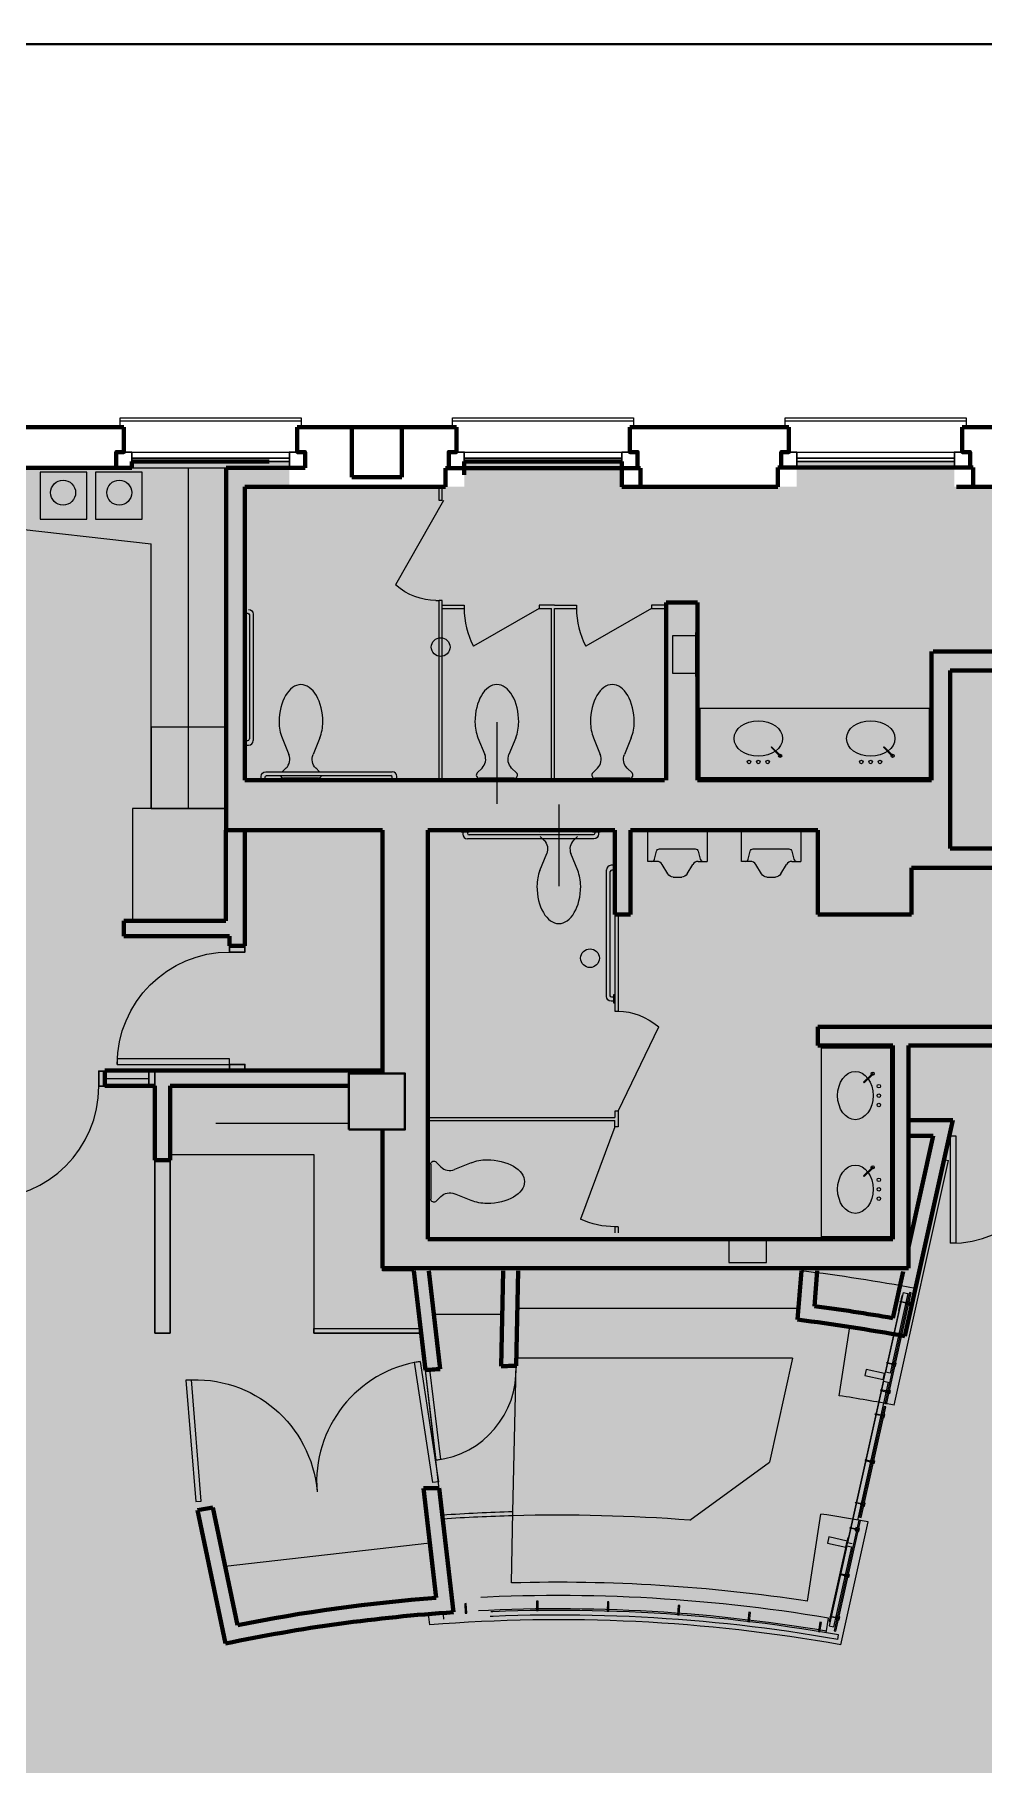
# Model space of a CAD drawing. Header units: inches. Extents: x -2124 to 6036, y -4479 to 801.
# Drawn here: x 1108 to 1412, y -2938 to -2384 of the extents above; entities that cross this region are included whole.
import ezdxf

# ---------------------------------------------------------------- set-up
doc = ezdxf.new("R2010")
doc.units = ezdxf.units.IN
doc.header["$MEASUREMENT"] = 0
doc.linetypes.add('DGN Style 2', pattern=[186.341636, 111.804981, -74.536654])
doc.linetypes.add('DGN Style 3', pattern=[260.87829, 186.341636, -74.536654])
for name, color, linetype, lineweight in [('A-AREA-Floor Common', 250, 'DGN Style 2', 80), ('a-bp-02N-_-03S - A-COLS', 2, 'Continuous', 70), ('a-bp-02N-_-03S - A-FLOR-LEVL', 30, 'Continuous', 13), ('a-bp-02N-_-03S - A-FLOR-PFIX', 3, 'Continuous', 13), ('a-bp-02N-_-03S - A-GLAZ', 2, 'Continuous', 0), ('a-bp-02N-_-03S - A-WALL-FULL', 6, 'Continuous', 70), ('a-fp-02N-_-03S - A-DOOR', 1, 'Continuous', 13), ('a-fp-02N-_-03S - A-FLOR-WDWK', 7, 'Continuous', 13), ('a-fp-02N-_-03S - A-GLAZ', 2, 'Continuous', 13), ('a-fp-02N-_-03S - A-WALL-FULL', 6, 'Continuous', 70), ('a-fp-02N-_-03S - A-WALL-PRHT', 3, 'Continuous', 30)]:
    doc.layers.add(name, color=color, linetype=linetype, lineweight=lineweight)
doc.layers.add('A-AREA-TENANT 5', color=7, linetype='DGN Style 2', lineweight=80, true_color=0xac69ff)
doc.layers.add('A-AREA-UNKNOWN', color=7, linetype='DGN Style 2', lineweight=80, true_color=0xff6b6e)

# ---------------------------------------------------------------- blocks, each defined once
blk = doc.blocks.new('*U161')
at = {"layer": 'a-bp-02N-_-03S - A-FLOR-PFIX', "linetype": 'Continuous', "lineweight": 13, "flags": 128}
for points in [[(3.625, 6), (-3.875, 6), (-3.875, -6), (3.625, -6), (3.625, 6)], [(3.625, 7), (3.875, 7), (3.875, -7), (3.625, -7), (3.625, 7)]]:
    blk.add_lwpolyline(points, close=True, dxfattribs=at)
blk = doc.blocks.new('*U162')
at = {"layer": 'a-bp-02N-_-03S - A-FLOR-PFIX', "linetype": 'Continuous', "lineweight": 13}
for p, q in [((-5.98, 12.94), (-4.74, 11.7)), ((-5.59, 14.96), (5.59, 14.96)), ((5.98, 12.94), (4.74, 11.7)), ((-6.05, 2.06), (-3.86, 7.45)), ((6.05, 2.06), (3.86, 7.45))]:
    blk.add_line(p, q, dxfattribs=at)
for centre, radius, start, end in [((-5.59, 13.96), 1, 90, 166.6956), ((7.57, 8.95), 4, 135, 202.1214), ((5.59, 13.96), 1, 13.3044, 90)]:
    blk.add_arc(centre, radius, start, end, dxfattribs=at)
at = {"layer": 'a-bp-02N-_-03S - A-FLOR-PFIX', "linetype": 'Continuous', "lineweight": 13, "extrusion": (0, 0, -1)}
blk.add_arc((7.57, 8.95), 4, 135, 202.1118, dxfattribs=at)
at = {"layer": 'a-bp-02N-_-03S - A-FLOR-PFIX', "linetype": 'Continuous', "lineweight": 13}
for major_axis, ratio, start_param, end_param in [((0, 10), 0.7, 1.042722, 1.570871), ((0, -10), 0.7, 1.57094, 2.098877), ((0, 12), 0.583333, 1.570655, 3.141586), ((0, -12), 0.583333, 6.283114, 7.853837)]:
    blk.add_ellipse((0, -2.96), major_axis=major_axis, ratio=ratio, start_param=start_param, end_param=end_param, dxfattribs=at)
blk = doc.blocks.new('*U164')
at = {"layer": 'a-bp-02N-_-03S - A-FLOR-PFIX', "linetype": 'Continuous', "lineweight": 0}
for p, q in [((-1.3, -1.12), (1.53, 1.71)), ((-1.12, -1.3), (1.71, 1.53)), ((1.53, 1.71), (1.71, 1.53)), ((-1.3, -1.12), (-1.12, -1.3))]:
    blk.add_line(p, q, dxfattribs=at)
blk.add_circle((-1.21, -1.21), 0.5, dxfattribs=at)
blk = doc.blocks.new('*U165')
at = {"layer": 'a-bp-02N-_-03S - A-FLOR-PFIX', "linetype": 'Continuous', "lineweight": 0}
for centre in [(0, 3), (0, 0), (0, -3)]:
    blk.add_circle(centre, 0.563, dxfattribs=at)
blk = doc.blocks.new('*U163')
at = {"layer": 'a-bp-02N-_-03S - A-FLOR-PFIX', "linetype": 'Continuous', "lineweight": 13}
blk.add_ellipse((0.000125, 1.192), major_axis=(-7.75, 0), ratio=0.7338709677, dxfattribs=at)
at = {"layer": 'a-bp-02N-_-03S - A-FLOR-PFIX', "linetype": 'Continuous', "lineweight": 0, "rotation": 90}
for name, p in [('*U164', (5.787625, -3.154625)), ('*U165', (0, -6.317125))]:
    blk.add_blockref(name, p, dxfattribs=at)
blk = doc.blocks.new('URINAL_1')
at = {"layer": 'a-bp-02N-_-03S - A-FLOR-PFIX', "linetype": 'Continuous', "lineweight": 13}
for p, q in [((10, 9.5), (0, 9.5)), ((0, 9.5), (0, -9.5)), ((6, 5.72), (6, -5.72)), ((9.24, 7.31), (6.76, 6.69)), ((10, 6.63), (10, 9.5)), ((14.03, 3.08), (10.97, 4.92)), ((15, 1.37), (15, -1.37)), ((14.03, -3.08), (10.97, -4.92)), ((0, -9.5), (10, -9.5)), ((6.76, -6.69), (9.24, -7.31)), ((10, -6.63), (10, -9.5))]:
    blk.add_line(p, q, dxfattribs=at)
for centre, radius, start, end in [((7, 5.72), 1, 104.0322, 179.9959), ((13, 1.37), 2, 0, 59.0363), ((13, -1.37), 2, 300.9676, 0.0041), ((7, -5.72), 1, 180, 255.9637)]:
    blk.add_arc(centre, radius, start, end, dxfattribs=at)
at = {"layer": 'a-bp-02N-_-03S - A-FLOR-PFIX', "linetype": 'Continuous', "lineweight": 13, "extrusion": (0, 0, -1)}
for centre, radius, start, end in [((-9, 8.28), 1, 180, 255.9644), ((-12, 6.63), 2, 300.9676, 0.0041), ((-12, -6.63), 2, 0, 59.0363), ((-9, -8.28), 1, 104.0322, 179.9959)]:
    blk.add_arc(centre, radius, start, end, dxfattribs=at)
blk = doc.blocks.new('*U197')
at = {"layer": 'a-bp-02N-_-03S - A-GLAZ'}
for p, q in [((-25.25, -2.5), (25.25, -2.5)), ((-25.25, -7.5), (25.25, -7.5))]:
    blk.add_line(p, q, dxfattribs=at)
at = {"layer": 'a-bp-02N-_-03S - A-GLAZ', "lineweight": 30}
for p, q in [((-25.25, -4.5), (25.25, -4.5)), ((-25.25, -5.5), (25.25, -5.5))]:
    blk.add_line(p, q, dxfattribs=at)
at = {"layer": 'a-bp-02N-_-03S - A-GLAZ', "flags": 128}
blk.add_lwpolyline([(-29, 5.5), (-29, 7.5), (29, 7.5), (29, 5.5)], dxfattribs=at)
at = {"layer": 'a-bp-02N-_-03S - A-GLAZ', "lineweight": 30, "flags": 128}
for points in [[(-27.75, 5.5), (-27.75, -2.5), (-30.25, -2.5), (-30.25, -7.5)], [(27.75, 5.5), (27.75, -2.5), (30.25, -2.5), (30.25, -7.5)], [(-30.25, -7.5), (-25.25, -7.5), (-25.25, -2.5), (-27.75, -2.5)], [(30.25, -7.5), (25.25, -7.5), (25.25, -2.5), (27.75, -2.5)]]:
    blk.add_lwpolyline(points, dxfattribs=at)
blk = doc.blocks.new('*U215')
at = {"layer": 'a-fp-02N-_-03S - A-DOOR', "color": 1, "linetype": 'Continuous', "lineweight": 13, "extrusion": (0, 0, -1), "flags": 128}
blk.add_lwpolyline([(18, 18), (16.25, 18), (16.25, -18), (18, -18), (18, 18)], close=True, dxfattribs=at)
at = {"layer": 'a-fp-02N-_-03S - A-DOOR', "color": 1, "linetype": 'Continuous', "lineweight": 0}
blk.add_arc((-18, 18), 36, 269.99995, 359.99995, dxfattribs=at)
blk = doc.blocks.new('*U214')
at = {"layer": 'a-fp-02N-_-03S - A-DOOR', "flags": 128}
blk.add_lwpolyline([(-18, 18), (-16.25, 18), (-16.25, -18), (-18, -18), (-18, 18)], close=True, dxfattribs=at)
at = {"layer": 'a-fp-02N-_-03S - A-DOOR'}
blk.add_arc((-18, 18), 36, 269.9999, 359.9999, dxfattribs=at)
blk = doc.blocks.new('*U255')
at = {"layer": 'a-fp-02N-_-03S - A-DOOR', "extrusion": (0, 0, -1), "flags": 128}
blk.add_lwpolyline([(18, 18), (16.25, 18), (16.25, -18), (18, -18), (18, 18)], close=True, dxfattribs=at)
at = {"layer": 'a-fp-02N-_-03S - A-DOOR'}
blk.add_arc((-18, 18), 36, 269.9999, 359.9999, dxfattribs=at)
blk = doc.blocks.new('*U254')
at = {"layer": 'a-fp-02N-_-03S - A-DOOR', "lineweight": 30, "flags": 128}
for points in [[(15.56, 20), (15.56, 18), (20.44, 18), (20.44, 20), (15.56, 20)], [(15.56, -18), (15.56, -20), (20.44, -20), (20.44, -18), (15.56, -18)]]:
    blk.add_lwpolyline(points, close=True, dxfattribs=at)
at = {"layer": 'a-fp-02N-_-03S - A-DOOR', "extrusion": (0, 0, -1), "rotation": 89.99999999999991}
blk.add_blockref('*U255', (2.44, 0), dxfattribs=at)

msp = doc.modelspace()

# ---------------------------------------------------------------- hatches: boundary and pattern name
at = {"layer": 'A-AREA-Floor Common'}
msp.add_hatch(color=256, dxfattribs=at).paths.add_polyline_path([(1880.85, -2831.6), (1880.85, -2827.47), (1648.85, -2827.47), (1648.85, -2798.35), (1636.85, -2798.35), (1636.85, -2801.35), (1543.71, -2802.35), (1479.62, -2802.35), (1465.02, -2736.74), (1465, -2736.66), (1465, -2736.64), (1465, -2707.6), (1388.29, -2707.6), (1388.29, -2778.85), (1219.79, -2778.85), (1219.79, -2638.6), (1169.7, -2638.6), (1169.7, -2520.49), (1190.02, -2520.49), (1190.02, -2528.62), (1246.02, -2528.62), (1246.02, -2520.49), (1296.52, -2520.49), (1296.52, -2528.62), (1352.52, -2528.62), (1352.52, -2520.49), (1403.02, -2520.49), (1403.02, -2528.62), (1430.26, -2528.62), (1430.26, -2519.07), (1468, -2519.07), (1468, -2587.5), (1534, -2587.5), (1534, -2734.59), (1636.85, -2734.59), (1636.85, -2732.59), (1648.85, -2732.59), (1648.85, -2703.47), (1880.85, -2703.47), (1880.85, -2573.47), (1799.21, -2573.47), (1799.21, -2306.46), (1899.38, -2306.4), (1899.38, -2493.32), (1957.78, -2493.32), (1957.78, -2831.6)])
at = {"layer": 'A-AREA-TENANT 5'}
msp.add_hatch(color=256, dxfattribs=at).paths.add_polyline_path([(65.52, -3167.49), (116.02, -3167.49), (116.02, -3163.49), (181.02, -3163.49), (181.02, -3167.49), (231.52, -3167.49), (231.52, -3163.49), (287.52, -3163.49), (287.52, -3167.49), (338.02, -3167.49), (338.02, -3163.49), (394.02, -3163.49), (394.02, -3167.49), (444.52, -3167.49), (444.52, -3163.49), (472.52, -3163.49), (528.02, -2738.99), (432.02, -2738.99), (432.02, -2558.99), (528.02, -2558.99), (528.02, -2738.99), (472.52, -3163.49), (500.52, -3163.49), (500.52, -3167.49), (551.02, -3167.49), (551.02, -3163.49), (607.02, -3163.49), (607.02, -3167.49), (657.52, -3167.49), (657.52, -3163.49), (713.52, -3163.49), (713.52, -3167.49), (764.02, -3167.49), (764.02, -3163.49), (820.02, -3163.49), (820.02, -3167.49), (870.52, -3167.49), (870.52, -3163.49), (926.52, -3163.49), (926.52, -3167.49), (977.02, -3167.49), (977.02, -3163.49), (1033.02, -3163.49), (1033.02, -3167.49), (1083.52, -3167.49), (1083.52, -3163.49), (1139.52, -3163.49), (1139.52, -3167.49), (1190.02, -3167.49), (1190.02, -3163.49), (1246.02, -3163.49), (1246.02, -3167.49), (1296.52, -3167.49), (1296.52, -3163.49), (1352.52, -3163.49), (1352.52, -3167.49), (1403.02, -3167.49), (1403.02, -3163.49), (1477.52, -3163.49), (1477.52, -3167.49), (1502.77, -3167.49), (1528.02, -3167.49), (1528.02, -3163.49), (1585.02, -3163.49), (1585.38, -3163.49), (1585.38, -2932.97), (1636.85, -2932.97), (1636.85, -2801.35), (1543.71, -2802.35), (1479.62, -2802.35), (1465, -2736.64), (1465, -2707.6), (1388.29, -2707.6), (1388.29, -2778.85), (1219.79, -2778.85), (1219.79, -2638.6), (1169.7, -2638.6), (1169.7, -2520.49), (1139.52, -2520.49), (1139.52, -2522.49), (1083.52, -2522.49), (1083.52, -2520.49), (1033.02, -2520.49), (1033.02, -2522.49), (977.02, -2522.49), (977.02, -2520.49), (926.52, -2520.49), (926.52, -2522.49), (870.52, -2522.49), (870.52, -2520.49), (820.02, -2520.49), (820.02, -2522.49), (764.02, -2522.49), (764.02, -2520.49), (713.52, -2520.49), (713.52, -2522.49), (575.02, -2522.49), (575.02, -2386.93), (556.02, -2386.89), (556.02, -2468.49), (353.02, -2468.49), (353.02, -2386.89), (18.02, -2386.89), (18.02, -2406.99), (18.02, -2445.24), (14.02, -2445.24), (14.02, -2491.74), (18.02, -2491.74), (18.02, -2548.99), (14.02, -2548.99), (14.02, -2595.49), (18.02, -2595.49), (18.02, -2634.49), (14.02, -2634.49), (14.02, -2680.99), (18.02, -2680.99), (18.02, -2719.99), (14.02, -2719.99), (14.02, -2766.49), (18.02, -2766.49), (18.02, -2805.49), (14.02, -2805.49), (14.02, -2851.99), (18.02, -2851.99), (18.02, -2890.99), (14.02, -2890.99), (14.02, -2937.49), (18.02, -2937.49), (18.02, -2976.49), (14.02, -2976.49), (14.02, -3022.99), (18.02, -3022.99), (18.02, -3078.74), (14.02, -3078.74), (14.02, -3125.24), (18.02, -3125.24), (18.02, -3163.5), (65.52, -3163.49)])

# ---------------------------------------------------------------- linework, layer by layer
at = {"layer": 'A-AREA-UNKNOWN', "color": 1, "true_color": 0xff1216, "flags": 128}
msp.add_lwpolyline([(18.02, -3163.5), (65.52, -3163.49), (65.52, -3167.49), (116.02, -3167.49), (116.02, -3163.49), (181.02, -3163.49), (181.02, -3167.49), (231.52, -3167.49), (231.52, -3163.49), (287.52, -3163.49), (287.52, -3167.49), (338.02, -3167.49), (338.02, -3163.49), (394.02, -3163.49), (394.02, -3167.49), (444.52, -3167.49), (444.52, -3163.49), (500.52, -3163.49), (500.52, -3167.49), (551.02, -3167.49), (551.02, -3163.49), (607.02, -3163.49), (607.02, -3167.49), (657.52, -3167.49), (657.52, -3163.49), (713.52, -3163.49), (713.52, -3167.49), (764.02, -3167.49), (764.02, -3163.49), (820.02, -3163.49), (820.02, -3167.49), (870.52, -3167.49), (870.52, -3163.49), (926.52, -3163.49), (926.52, -3167.49), (977.02, -3167.49), (977.02, -3163.49), (1033.02, -3163.49), (1033.02, -3167.49), (1083.52, -3167.49), (1083.52, -3163.49), (1139.52, -3163.49), (1139.52, -3167.49), (1190.02, -3167.49), (1190.02, -3163.49), (1246.02, -3163.49), (1246.02, -3167.49), (1296.52, -3167.49), (1296.52, -3163.49), (1352.52, -3163.49), (1352.52, -3167.49), (1403.02, -3167.49), (1403.02, -3163.49), (1477.52, -3163.49), (1477.52, -3167.49), (1528.02, -3167.49), (1528.02, -3163.49), (1585.38, -3163.49), (1585.38, -3165.01), (1671.26, -3165.01), (1671.26, -3173.76), (1931.28, -3173.76), (1931.28, -3213.56), (2131.26, -3213.5), (2131.28, -3173.76), (3090.76, -3173.8), (3131.76, -3173.8), (3172.48, -3174.71), (3215.2, -3177.41), (3256.44, -3181.81), (3299.24, -3188.04), (3339.31, -3195.57), (3379.37, -3204.94), (3416.07, -3215.02), (3455.7, -3221.44), (3495.62, -3220.56), (3534.64, -3212.64), (3569.08, -3198.99), (3602.18, -3178.43), (3608.54, -3173.83), (3978.03, -3173.83), (3975.2, -1905.04), (3660.25, -1905.04), (3660.25, -1910.28), (3351.25, -1910.24), (3351.25, -1905.04), (2739.22, -1905.04), (2739.22, -2208), (2770.4, -2208), (2770.4, -2307.22), (2371, -2307.22), (2371, -2228.99), (2051.51, -2228.99), (2051.51, -2306.32), (1587.14, -2306.57), (1587.15, -2386.89), (1430.24, -2386.92), (1430.26, -2528.62), (1403.02, -2528.62), (1403.02, -2520.49), (1352.52, -2520.49), (1352.52, -2528.62), (1296.52, -2528.62), (1296.52, -2520.49), (1246.02, -2520.49), (1246.02, -2528.62), (1190.02, -2528.62), (1190.02, -2520.49), (1139.52, -2520.49), (1139.52, -2522.49), (1083.52, -2522.49), (1083.52, -2522.49), (1083.52, -2522.49), (1083.52, -2522.49), (1083.52, -2520.49), (1033.02, -2520.49), (1033.02, -2522.49), (977.02, -2522.49), (977.02, -2520.49), (926.52, -2520.49), (926.52, -2520.49), (926.52, -2520.49), (926.52, -2522.49), (870.52, -2522.49), (870.52, -2520.49), (820.02, -2520.49), (820.02, -2520.49), (820.02, -2522.49), (764.02, -2522.49), (764.02, -2520.49), (713.52, -2520.49), (713.52, -2522.49), (575.02, -2522.49), (575.02, -2386.89), (362.02, -2386.89), (362.02, -2386.89), (362.02, -2386.89), (362.02, -2386.89), (362.02, -2386.89), (18.02, -2386.89), (18.02, -2386.89), (18.02, -2386.89), (18.02, -2386.89), (18.02, -2386.89), (18.02, -2386.89), (18.02, -2386.89), (18.02, -2386.89), (18.02, -2386.89), (18.02, -2445.24), (14.02, -2445.24), (14.02, -2491.74), (18.02, -2491.74), (18.02, -2548.99), (14.02, -2548.99), (14.02, -2595.49), (18.02, -2595.49), (18.02, -2634.49), (14.02, -2634.49), (14.02, -2680.99), (18.02, -2680.99), (18.02, -2719.99), (14.02, -2719.99), (14.02, -2766.49), (18.02, -2766.49), (18.02, -2805.49), (14.02, -2805.49), (14.02, -2851.99), (18.02, -2851.99), (18.02, -2890.99), (14.02, -2890.99), (14.02, -2937.49), (18.02, -2937.49), (18.02, -2976.49), (14.02, -2976.49), (14.02, -3022.99), (18.02, -3022.99), (18.02, -3078.74), (14.02, -3078.74), (14.02, -3125.24), (18.02, -3125.24), (18.02, -3163.5)], close=True, dxfattribs=at)
at = {"layer": 'a-bp-02N-_-03S - A-COLS'}
for p, q in [((1226.02, -2509.52), (1210.02, -2509.52)), ((1210.02, -2509.52), (1210.02, -2525.52)), ((1226.02, -2525.52), (1226.02, -2509.52)), ((1210.02, -2525.52), (1226.02, -2525.52)), ((1226.02, -2522.6), (1226.13, -2522.49))]:
    msp.add_line(p, q, dxfattribs=at)
at = {"layer": 'a-bp-02N-_-03S - A-COLS', "linetype": 'Continuous', "lineweight": 40, "flags": 128}
msp.add_lwpolyline([(1209.02, -2734.5), (1227.02, -2734.5), (1227.02, -2716.5), (1209.02, -2716.5), (1209.02, -2734.5)], close=True, dxfattribs=at)
at = {"layer": 'a-bp-02N-_-03S - A-FLOR-LEVL', "flags": 128}
for points in [[(1135.77, -2509.49), (1135.77, -2506.49), (1193.77, -2506.49), (1193.77, -2509.49)], [(1242.27, -2509.49), (1242.27, -2506.49), (1300.27, -2506.49), (1300.27, -2509.49)], [(1348.77, -2509.49), (1348.77, -2506.49), (1406.77, -2506.49), (1406.77, -2509.49)]]:
    msp.add_lwpolyline(points, dxfattribs=at)
at = {"layer": 'a-bp-02N-_-03S - A-FLOR-PFIX', "linetype": 'Continuous', "lineweight": 0}
for p, q in [((1237.95, -2533.02), (1237.95, -2529.05)), ((1238.95, -2533.02), (1238.95, -2529.05)), ((1238.95, -2533.02), (1237.95, -2533.02)), ((1321.45, -2599.6), (1321.45, -2621.85)), ((1394.95, -2599.6), (1394.95, -2621.85)), ((1394.95, -2621.85), (1321.45, -2621.85)), ((1360.29, -2708.35), (1382.54, -2708.35)), ((1382.54, -2708.35), (1382.54, -2768.85)), ((1382.54, -2768.85), (1360.29, -2768.85))]:
    msp.add_line(p, q, dxfattribs=at)
at = {"layer": 'a-bp-02N-_-03S - A-FLOR-PFIX', "linetype": 'Continuous', "lineweight": 13}
for p, q in [((1239.4, -2533.02), (1223.95, -2560.04)), ((1236.95, -2565.04), (1237.95, -2565.04)), ((1237.95, -2623.06), (1237.95, -2565.04)), ((1238.95, -2565.06), (1237.95, -2565.04)), ((1238.95, -2623.06), (1238.95, -2565.06)), ((1175.7, -2569.88), (1176.2, -2569.88)), ((1176.2, -2569.88), (1176.2, -2567.38)), ((1176.2, -2569.13), (1176.7, -2569.13)), ((1177.2, -2569.63), (1177.2, -2609.38)), ((1178.45, -2569.38), (1178.45, -2609.88)), ((1238.95, -2566.56), (1245.95, -2566.56)), ((1238.95, -2623.06), (1238.95, -2567.56)), ((1238.95, -2567.56), (1245.95, -2567.56)), ((1245.95, -2566.56), (1245.95, -2567.56)), ((1269.95, -2567.56), (1248.95, -2579.69)), ((1269.95, -2566.56), (1269.95, -2567.56)), ((1274.95, -2566.56), (1269.95, -2566.56)), ((1269.95, -2567.56), (1273.95, -2567.56)), ((1273.95, -2623.06), (1273.95, -2567.56)), ((1274.95, -2566.56), (1281.95, -2566.56)), ((1274.95, -2623.06), (1274.95, -2567.56)), ((1274.95, -2567.56), (1281.95, -2567.56)), ((1281.95, -2566.56), (1281.95, -2567.56)), ((1305.95, -2567.56), (1284.95, -2579.69)), ((1305.95, -2566.56), (1305.95, -2567.56)), ((1310.7, -2566.56), (1305.95, -2566.56)), ((1305.95, -2567.56), (1310.95, -2567.56)), ((1395.7, -2599.6), (1320.7, -2599.6)), ((1176.2, -2609.38), (1175.7, -2609.38)), ((1176.2, -2611.88), (1176.2, -2609.38)), ((1187.65, -2609), (1189.84, -2614.39)), ((1199.76, -2609), (1197.57, -2614.39)), ((1250.4, -2608.97), (1252.59, -2614.35)), ((1262.51, -2608.97), (1260.32, -2614.35)), ((1287.4, -2608.97), (1289.59, -2614.35)), ((1299.51, -2608.97), (1297.32, -2614.35)), ((1175.7, -2611.88), (1176.2, -2611.88)), ((1176.2, -2609.88), (1176.7, -2609.88)), ((1176.2, -2611.38), (1176.95, -2611.38)), ((1182.45, -2619.88), (1222.95, -2619.88)), ((1187.72, -2619.88), (1188.96, -2618.64)), ((1199.68, -2619.88), (1198.44, -2618.64)), ((1250.16, -2620.24), (1251.71, -2618.69)), ((1262.74, -2620.24), (1261.19, -2618.69)), ((1287.16, -2620.24), (1288.71, -2618.69)), ((1299.74, -2620.24), (1298.19, -2618.69)), ((1182.95, -2622.13), (1180.45, -2622.13)), ((1180.45, -2622.13), (1180.45, -2622.63)), ((1180.95, -2622.13), (1180.95, -2621.38)), ((1182.2, -2622.13), (1182.2, -2621.63)), ((1182.7, -2621.13), (1222.45, -2621.13)), ((1182.95, -2622.63), (1182.95, -2622.13)), ((1199.29, -2621.9), (1188.12, -2621.9)), ((1224.95, -2622.13), (1222.45, -2622.13)), ((1222.45, -2622.13), (1222.45, -2622.63)), ((1222.95, -2622.13), (1222.95, -2621.63)), ((1224.45, -2622.13), (1224.45, -2621.38)), ((1224.95, -2622.63), (1224.95, -2622.13)), ((1262.04, -2621.95), (1250.87, -2621.95)), ((1299.04, -2621.95), (1287.87, -2621.95)), ((1245.04, -2638.6), (1245.04, -2639.1)), ((1245.04, -2639.1), (1247.54, -2639.1)), ((1245.54, -2639.1), (1245.54, -2639.85)), ((1247.04, -2639.1), (1247.04, -2639.6)), ((1287.54, -2641.35), (1247.04, -2641.35)), ((1247.54, -2639.1), (1247.54, -2638.6)), ((1287.29, -2640.1), (1247.54, -2640.1)), ((1287.04, -2638.6), (1287.04, -2639.1)), ((1287.04, -2639.1), (1289.54, -2639.1)), ((1287.79, -2639.1), (1287.79, -2639.6)), ((1289.04, -2639.1), (1289.04, -2639.85)), ((1289.54, -2639.1), (1289.54, -2638.6)), ((1291.54, -2691.85), (1291.54, -2651.34)), ((1292.79, -2691.6), (1292.79, -2651.84)), ((1293.79, -2649.85), (1293.04, -2649.85)), ((1293.79, -2651.35), (1293.29, -2651.35)), ((1294.29, -2649.35), (1293.79, -2649.35)), ((1293.79, -2649.35), (1293.79, -2651.85)), ((1293.79, -2651.85), (1294.29, -2651.85)), ((1294.29, -2665.6), (1294.29, -2696.6)), ((1295.28, -2665.6), (1295.28, -2696.6)), ((1293.79, -2692.1), (1293.29, -2692.1)), ((1294.29, -2691.35), (1293.79, -2691.35)), ((1293.79, -2691.35), (1293.79, -2693.85)), ((1293.79, -2693.35), (1293.04, -2693.35)), ((1293.79, -2693.85), (1294.29, -2693.85)), ((1294.29, -2696.6), (1295.28, -2696.6)), ((1295.28, -2728.62), (1308.29, -2701.6)), ((1360.29, -2707.6), (1360.29, -2769.6)), ((1234.29, -2730.62), (1294.29, -2730.62)), ((1294.29, -2728.62), (1294.29, -2730.62)), ((1295.28, -2728.62), (1294.29, -2728.62)), ((1295.28, -2728.62), (1295.28, -2730.62)), ((1295.28, -2730.62), (1295.28, -2733.62)), ((1234.29, -2731.62), (1294.29, -2731.62)), ((1294.29, -2733.62), (1283.26, -2763.17)), ((1294.29, -2733.62), (1294.29, -2731.62)), ((1295.28, -2733.62), (1294.29, -2733.62)), ((1235.29, -2745.58), (1235.29, -2756.75)), ((1236.99, -2744.88), (1238.54, -2746.43)), ((1248.27, -2745.11), (1242.88, -2747.3)), ((1236.99, -2757.46), (1238.54, -2755.91)), ((1248.26, -2757.22), (1242.88, -2755.03)), ((1295.28, -2765.62), (1294.29, -2765.62)), ((1294.29, -2765.62), (1294.29, -2767.6)), ((1295.28, -2765.62), (1295.28, -2767.6))]:
    msp.add_line(p, q, dxfattribs=at)
at = {"layer": 'a-bp-02N-_-03S - A-FLOR-PFIX', "linetype": 'DGN Style 3', "lineweight": 0}
for p, q in [((1256.45, -2603.95), (1256.45, -2630.11)), ((1276.3, -2630.35), (1276.3, -2656.52))]:
    msp.add_line(p, q, dxfattribs=at)
at = {"layer": 'a-bp-02N-_-03S - A-FLOR-PFIX', "linetype": 'Continuous', "lineweight": 0}
for centre in [(1238.45, -2579.95), (1286.29, -2679.6)]:
    msp.add_circle(centre, 3, dxfattribs=at)
at = {"layer": 'a-bp-02N-_-03S - A-FLOR-PFIX', "linetype": 'Continuous', "lineweight": 13, "extrusion": (0, 0, -1)}
for centre, radius, start, end in [((-1176.7, -2569.63), 0.5, 90, 180), ((-1176.95, -2569.38), 1.5, 90, 180), ((-1201.27, -2615.89), 4, 315, 22.1118), ((-1264.02, -2615.86), 4, 315, 22.1118), ((-1301.02, -2615.86), 4, 315, 22.1118), ((-1182.45, -2621.38), 1.5, 0, 90), ((-1182.7, -2621.63), 0.5, 0, 90), ((-1287.29, -2639.6), 0.5, 180, 270), ((-1287.54, -2639.85), 1.5, 180, 270), ((-1293.04, -2691.85), 1.5, 270, 0), ((-1293.29, -2691.6), 0.5, 270, 0), ((-1236.29, -2745.58), 1, 360, 135), ((-1236.29, -2756.75), 1, 225, 360), ((-1241.37, -2758.74), 4, 45, 112.1214), ((-1294.29, -2739.62), 26, 270, 295.0849)]:
    msp.add_arc(centre, radius, start, end, dxfattribs=at)
at = {"layer": 'a-bp-02N-_-03S - A-FLOR-PFIX', "linetype": 'Continuous', "lineweight": 13}
for centre, radius, start, end in [((1271.95, -2567.56), 26, 180, 207.7958), ((1307.95, -2567.56), 26, 180, 207.7958), ((1176.7, -2609.38), 0.5, 270, 0), ((1176.95, -2609.88), 1.5, 270, 0), ((1186.13, -2615.89), 4, 315, 22.1214), ((1248.88, -2615.86), 4, 315, 22.1214), ((1285.88, -2615.86), 4, 315, 22.1214), ((1222.95, -2621.38), 1.5, 0, 90), ((1250.87, -2620.95), 1, 135, 270), ((1262.04, -2620.95), 1, 270, 45), ((1287.87, -2620.95), 1, 135, 270), ((1299.04, -2620.95), 1, 270, 45), ((1188.12, -2620.9), 1, 193.3044, 270), ((1199.29, -2620.9), 1, 270, 346.6956), ((1222.45, -2621.63), 0.5, 0, 90), ((1247.04, -2639.85), 1.5, 180, 270), ((1247.54, -2639.6), 0.5, 180, 270), ((1293.04, -2651.35), 1.5, 90, 180), ((1293.29, -2651.85), 0.5, 90, 180), ((1241.37, -2743.6), 4, 225, 292.1118)]:
    msp.add_arc(centre, radius, start, end, dxfattribs=at)
at = {"layer": 'a-bp-02N-_-03S - A-FLOR-PFIX', "linetype": 'Continuous', "lineweight": 13, "extrusion": (0, 0, -1)}
for centre, major_axis, ratio, start_param, end_param in [((1236.95, -2527.83), (0, -37.2), 0.698998, 0, 0.523599), ((1295.28, -2733.81), (0, 37.2), 0.698998, 0, 0.523599), ((1253.29, -2751.17), (-10, 0), 0.7, 1.042722, 1.570871), ((1253.29, -2751.17), (-12, 0), 0.583333, 1.570655, 3.141586), ((1253.29, -2751.17), (12, 0), 0.583333, 6.283114, 7.853837), ((1253.29, -2751.17), (10, 0), 0.7, 1.57094, 2.098877)]:
    msp.add_ellipse(centre, major_axis=major_axis, ratio=ratio, start_param=start_param, end_param=end_param, dxfattribs=at)
at = {"layer": 'a-bp-02N-_-03S - A-FLOR-PFIX', "linetype": 'Continuous', "lineweight": 13}
for centre, major_axis, ratio, start_param, end_param in [((1193.7, -2603.98), (0, 12), 0.583333, 6.283114, 7.853837), ((1193.7, -2603.98), (0, -12), 0.583333, 1.570655, 3.141586), ((1256.45, -2603.95), (0, 12), 0.583333, 6.283114, 7.853837), ((1256.45, -2603.95), (0, -12), 0.583333, 1.570655, 3.141586), ((1293.45, -2603.95), (0, 12), 0.583333, 6.283114, 7.853837), ((1293.45, -2603.95), (0, -12), 0.583333, 1.570655, 3.141586), ((1193.7, -2603.98), (0, 10), 0.7, 1.57094, 2.098877), ((1193.7, -2603.98), (0, -10), 0.7, 1.042722, 1.570871), ((1256.45, -2603.95), (0, 10), 0.7, 1.57094, 2.098877), ((1256.45, -2603.95), (0, -10), 0.7, 1.042722, 1.570871), ((1293.45, -2603.95), (0, 10), 0.7, 1.57094, 2.098877), ((1293.45, -2603.95), (0, -10), 0.7, 1.042722, 1.570871)]:
    msp.add_ellipse(centre, major_axis=major_axis, ratio=ratio, start_param=start_param, end_param=end_param, dxfattribs=at)
at = {"layer": 'a-bp-02N-_-03S - A-WALL-FULL', "linetype": 'Continuous', "lineweight": 40}
msp.add_line((-11.98, -2386.89), (1587.15, -2386.89), dxfattribs=at)
at = {"layer": 'a-bp-02N-_-03S - A-WALL-FULL'}
for p, q in [((1137.02, -2509.49), (1086.02, -2509.49)), ((1137.02, -2509.49), (1136.44, -2509.49)), ((1243.52, -2509.49), (1192.52, -2509.49)), ((1350.02, -2509.49), (1299.02, -2509.49)), ((1299.69, -2509.49), (1299.02, -2509.49)), ((1438.21, -2509.49), (1405.52, -2509.49)), ((1134.52, -2522.49), (1088.52, -2522.49)), ((1195.02, -2522.49), (1169.7, -2522.49))]:
    msp.add_line(p, q, dxfattribs=at)
at = {"layer": 'a-bp-02N-_-03S - A-WALL-FULL', "linetype": 'Continuous'}
for p, q in [((1169.7, -2638.6), (1169.7, -2522.49)), ((1240, -2522.6), (1240, -2528.62)), ((1302.5, -2522.6), (1240, -2522.6)), ((1302.5, -2522.6), (1302.5, -2528.62)), ((1346.5, -2522.47), (1409, -2522.47)), ((1346.5, -2528.62), (1346.5, -2522.47)), ((1409, -2522.47), (1409, -2528.62)), ((1240, -2528.62), (1175.7, -2528.62)), ((1175.7, -2622.6), (1175.7, -2528.62)), ((1302.5, -2528.62), (1346.5, -2528.62)), ((1409, -2528.62), (1465, -2528.62)), ((1310.7, -2622.6), (1310.7, -2565.62)), ((1320.7, -2565.62), (1310.7, -2565.62)), ((1320.7, -2622.6), (1320.7, -2565.62)), ((1395.7, -2581.38), (1395.7, -2622.6)), ((1422.86, -2581.38), (1396.2, -2581.38)), ((1401.7, -2587.5), (1401.7, -2644.5)), ((1422.86, -2587.5), (1401.7, -2587.5)), ((1310.2, -2622.6), (1175.7, -2622.6)), ((1395.7, -2622.6), (1320.7, -2622.6)), ((1219.79, -2638.6), (1169.7, -2638.6)), ((1219.79, -2716.5), (1219.79, -2638.6)), ((1234.29, -2769.6), (1234.29, -2638.6)), ((1294.29, -2638.6), (1234.29, -2638.6)), ((1294.29, -2638.6), (1294.29, -2665.6)), ((1299.29, -2638.6), (1299.29, -2665.6)), ((1359.29, -2638.6), (1299.29, -2638.6)), ((1359.29, -2665.6), (1359.29, -2638.6)), ((1422.99, -2644.5), (1401.7, -2644.5)), ((1422.99, -2650.62), (1389.29, -2650.62)), ((1389.29, -2665.6), (1389.29, -2650.62)), ((1299.29, -2665.6), (1294.29, -2665.6)), ((1389.29, -2665.6), (1359.29, -2665.6)), ((1359.29, -2707.6), (1359.29, -2701.6)), ((1465, -2701.6), (1359.29, -2701.6)), ((1383.29, -2707.6), (1359.29, -2707.6)), ((1383.29, -2707.6), (1383.29, -2769.6)), ((1388.29, -2707.6), (1388.29, -2778.85)), ((1471, -2707.6), (1388.29, -2707.6)), ((1219.79, -2778.85), (1219.79, -2734.5)), ((1383.29, -2769.6), (1234.29, -2769.6)), ((1388.29, -2778.85), (1219.79, -2778.85))]:
    msp.add_line(p, q, dxfattribs=at)
at = {"layer": 'a-bp-02N-_-03S - A-WALL-FULL', "flags": 128}
for points in [[(1137.02, -2509.49), (1137.02, -2517.49), (1134.52, -2517.49), (1134.52, -2522.49)], [(1192.52, -2509.49), (1192.52, -2517.49), (1195.02, -2517.49), (1195.02, -2522.49)], [(1243.52, -2509.49), (1243.52, -2517.49), (1241.02, -2517.49), (1241.02, -2522.49)], [(1299.02, -2509.49), (1299.02, -2517.49), (1301.52, -2517.49), (1301.52, -2522.49)], [(1350.02, -2509.49), (1350.02, -2517.49), (1347.52, -2517.49), (1347.52, -2522.49)], [(1405.52, -2509.49), (1405.52, -2517.49), (1408.02, -2517.49), (1408.02, -2522.49)]]:
    msp.add_lwpolyline(points, dxfattribs=at)
at = {"layer": 'a-fp-02N-_-03S - A-DOOR'}
msp.add_line((1144.93, -2715.75), (1130.93, -2715.75), dxfattribs=at)
at = {"layer": 'a-fp-02N-_-03S - A-DOOR', "lineweight": 30, "flags": 128}
for points in [[(1130.93, -2720.62), (1128.93, -2720.62), (1128.93, -2715.75), (1130.93, -2715.75), (1130.93, -2720.62)], [(1146.93, -2720.62), (1144.93, -2720.62), (1144.93, -2715.75), (1146.93, -2715.75), (1146.93, -2720.62)]]:
    msp.add_lwpolyline(points, close=True, dxfattribs=at)
at = {"layer": 'a-fp-02N-_-03S - A-DOOR', "color": 1, "linetype": 'Continuous', "lineweight": 13, "flags": 128}
for points in [[(1237.73, -2847.32), (1235.95, -2847.58), (1230.11, -2809.03), (1231.88, -2808.76), (1237.73, -2847.32)], [(1233.57, -2811.52), (1234.9, -2811.36), (1238.38, -2840.21), (1237.05, -2840.37), (1233.57, -2811.52)], [(1159.98, -2853.63), (1161.77, -2853.49), (1158.61, -2814.62), (1156.82, -2814.76), (1159.98, -2853.63)]]:
    msp.add_lwpolyline(points, close=True, dxfattribs=at)
at = {"layer": 'a-fp-02N-_-03S - A-DOOR', "color": 1, "linetype": 'Continuous', "lineweight": 0}
for centre, radius, start, end in [((1237.73, -2847.32), 39, 98.6212, 184.6333), ((1233.57, -2811.52), 29.05, 276.8723, 2.4206)]:
    msp.add_arc(centre, radius, start, end, dxfattribs=at)
at = {"layer": 'a-fp-02N-_-03S - A-DOOR', "color": 1, "linetype": 'Continuous', "lineweight": 0, "extrusion": (0, 0, -1)}
msp.add_arc((-1159.98, -2853.63), 39, 85.3528, 175.3395, dxfattribs=at)
at = {"layer": 'a-fp-02N-_-03S - A-FLOR-WDWK', "linetype": 'DGN Style 2', "lineweight": 0}
for p, q in [((1157.73, -2631.62), (1157.73, -2522.49)), ((1388.65, -2786.71), (1380.82, -2821.87)), ((1386.6, -2786.69), (1380.94, -2812.16)), ((1381.32, -2821.96), (1389.13, -2786.82)), ((1386.6, -2786.69), (1388.07, -2787.02)), ((1389.13, -2786.82), (1388.65, -2786.71)), ((1262.96, -2791.74), (1353.08, -2791.74)), ((1388.07, -2787.02), (1382.4, -2812.48)), ((1258.18, -2793.74), (1236.29, -2793.74)), ((1238.97, -2858.01), (1233.57, -2811.52)), ((1261.62, -2856.94), (1262.59, -2810.14)), ((1380.28, -2815.08), (1378.78, -2821.85)), ((1381.75, -2815.41), (1380.26, -2822.11)), ((1380.82, -2821.87), (1380.75, -2822.18)), ((1380.75, -2822.18), (1381.24, -2822.29)), ((1381.32, -2821.96), (1381.24, -2822.29)), ((1377.34, -2828.34), (1376.36, -2832.73)), ((1372.42, -2859.63), (1364.54, -2895.08)), ((1365.02, -2895.19), (1372.92, -2859.72)), ((1370.45, -2859.28), (1368.77, -2866.83)), ((1234.97, -2866.92), (1169.47, -2874.39)), ((1368.56, -2867.8), (1362.86, -2893.4)), ((1370.02, -2868.13), (1364.32, -2893.73)), ((1239.45, -2891.3), (1239.34, -2889.81)), ((1361.92, -2895.65), (1362.71, -2890.96)), ((1364.54, -2895.08), (1365.02, -2895.19)), ((1365.66, -2897.81), (1365.92, -2896.34))]:
    msp.add_line(p, q, dxfattribs=at)
at = {"layer": 'a-fp-02N-_-03S - A-FLOR-WDWK'}
for p, q in [((1088.52, -2540.49), (1145.73, -2546.85)), ((1145.73, -2631.62), (1145.73, -2546.85)), ((1139.73, -2631.62), (1139.73, -2667.62)), ((1169.73, -2631.62), (1139.73, -2631.62)), ((1383.7, -2822.75), (1401.13, -2744.41)), ((1399.67, -2744.09), (1401.13, -2744.41)), ((1366.09, -2819.72), (1369.47, -2797.7)), ((1351.18, -2807.74), (1262.64, -2807.74)), ((1351.18, -2807.74), (1343.79, -2840.98)), ((1378.78, -2821.85), (1370.45, -2859.28)), ((1380.26, -2822.11), (1371.93, -2859.54)), ((1380.54, -2823.16), (1372.65, -2858.63)), ((1373.13, -2858.74), (1381.03, -2823.27)), ((1381.03, -2823.27), (1380.54, -2823.16)), ((1318.23, -2859.6), (1343.79, -2840.98)), ((1261.14, -2879.71), (1261.62, -2856.94)), ((1355.98, -2885.58), (1360.27, -2857.62)), ((1372.65, -2858.63), (1373.13, -2858.74)), ((1366.62, -2899.51), (1375.38, -2860.16)), ((1372.92, -2859.72), (1372.43, -2859.61)), ((1234.99, -2893.15), (1234.59, -2889.67))]:
    msp.add_line(p, q, dxfattribs=at)
at = {"layer": 'a-fp-02N-_-03S - A-FLOR-WDWK', "linetype": 'DGN Style 2', "lineweight": 0, "flags": 128}
for points in [[(1110.14, -2538.96), (1125.14, -2538.96), (1125.14, -2523.96), (1110.14, -2523.96), (1110.14, -2538.96)], [(1127.85, -2538.96), (1142.85, -2538.96), (1142.85, -2523.96), (1127.85, -2523.96), (1127.85, -2538.96)], [(1151.81, -2720.5), (1209.02, -2720.5), (1209.02, -2732.5), (1151.81, -2732.5), (1151.81, -2720.5)], [(1363.18, -2891.95), (1386.36, -2787.77), (1386.12, -2787.71), (1362.94, -2891.89), (1363.18, -2891.95)], [(1231.83, -2798.24), (1231.83, -2799.74), (1197.81, -2799.74), (1197.81, -2798.24), (1231.83, -2798.24)], [(1380.15, -2814.54), (1380.58, -2812.59), (1374.73, -2811.29), (1374.29, -2813.24), (1380.15, -2814.54)], [(1368.2, -2868.24), (1368.64, -2866.29), (1362.78, -2864.98), (1362.35, -2866.93), (1368.2, -2868.24)], [(1246.34, -2889.35), (1246.84, -2889.33), (1246.67, -2886.33), (1246.17, -2886.36), (1246.34, -2889.35)], [(1269.17, -2888.54), (1269.67, -2888.53), (1269.63, -2885.53), (1269.13, -2885.54), (1269.17, -2888.54)], [(1291.77, -2888.72), (1292.27, -2888.74), (1292.36, -2885.74), (1291.86, -2885.72), (1291.77, -2888.72)], [(1314.34, -2889.9), (1314.83, -2889.93), (1315.06, -2886.94), (1314.56, -2886.9), (1314.34, -2889.9)], [(1336.83, -2892.06), (1337.33, -2892.12), (1337.68, -2889.14), (1337.19, -2889.08), (1336.83, -2892.06)], [(1359.46, -2895.24), (1359.95, -2895.32), (1360.44, -2892.36), (1359.94, -2892.28), (1359.46, -2895.24)]]:
    msp.add_lwpolyline(points, close=True, dxfattribs=at)
at = {"layer": 'a-fp-02N-_-03S - A-FLOR-WDWK', "flags": 128}
msp.add_lwpolyline([(1145.73, -2631.62), (1169.72, -2631.62), (1169.72, -2605.62), (1145.73, -2605.62), (1145.73, -2631.62)], close=True, dxfattribs=at)
msp.add_lwpolyline([(1209.02, -2720.5), (1151.81, -2720.5), (1151.81, -2742.5), (1197.81, -2742.5), (1197.81, -2799.74), (1232.21, -2799.74), (1229.89, -2779.74), (1219.81, -2779.74), (1219.81, -2740.5), (1219.81, -2734.5)], dxfattribs=at)
at = {"layer": 'a-fp-02N-_-03S - A-FLOR-WDWK', "linetype": 'DGN Style 2', "flags": 128}
for points in [[(1385.73, -2789.44), (1388.42, -2790.04), (1388.36, -2790.28), (1385.68, -2789.69), (1385.73, -2789.44)], [(1387.31, -2790.43), (1387.79, -2790.54), (1388.01, -2789.57), (1387.52, -2789.46), (1387.31, -2790.43)], [(1388.28, -2790.65), (1388.53, -2790.7), (1388.74, -2789.73), (1388.5, -2789.67), (1388.28, -2790.65)], [(1381.37, -2809.06), (1384.05, -2809.66), (1384, -2809.9), (1381.31, -2809.3), (1381.37, -2809.06)], [(1382.94, -2810.05), (1383.43, -2810.16), (1383.65, -2809.18), (1383.16, -2809.07), (1382.94, -2810.05)], [(1383.92, -2810.27), (1384.16, -2810.32), (1384.38, -2809.34), (1384.13, -2809.29), (1383.92, -2810.27)], [(1379.36, -2818.07), (1382.05, -2818.67), (1382.1, -2818.43), (1379.42, -2817.83), (1379.36, -2818.07)], [(1381.21, -2817.84), (1381.7, -2817.95), (1381.48, -2818.93), (1380.99, -2818.82), (1381.21, -2817.84)], [(1382.18, -2818.06), (1382.43, -2818.11), (1382.21, -2819.09), (1381.97, -2819.04), (1382.18, -2818.06)], [(1377.72, -2825.48), (1380.4, -2826.07), (1380.35, -2826.32), (1377.66, -2825.72), (1377.72, -2825.48)], [(1379.29, -2826.47), (1379.78, -2826.58), (1379.99, -2825.6), (1379.51, -2825.49), (1379.29, -2826.47)], [(1380.27, -2826.68), (1380.51, -2826.74), (1380.73, -2825.76), (1380.48, -2825.71), (1380.27, -2826.68)], [(1374.37, -2840.53), (1377.05, -2841.13), (1377.11, -2840.88), (1374.42, -2840.28), (1374.37, -2840.53)], [(1376.21, -2840.3), (1376.7, -2840.41), (1376.48, -2841.38), (1375.99, -2841.27), (1376.21, -2840.3)], [(1377.19, -2840.52), (1377.43, -2840.57), (1377.21, -2841.55), (1376.97, -2841.49), (1377.19, -2840.52)], [(1371.4, -2853.85), (1374.09, -2854.45), (1374.03, -2854.69), (1371.35, -2854.09), (1371.4, -2853.85)], [(1372.98, -2854.84), (1373.46, -2854.95), (1373.68, -2853.97), (1373.19, -2853.86), (1372.98, -2854.84)], [(1373.95, -2855.06), (1374.2, -2855.11), (1374.41, -2854.14), (1374.17, -2854.08), (1373.95, -2855.06)], [(1369.61, -2861.92), (1372.29, -2862.52), (1372.24, -2862.77), (1369.55, -2862.17), (1369.61, -2861.92)], [(1371.18, -2862.92), (1371.67, -2863.02), (1371.89, -2862.05), (1371.4, -2861.94), (1371.18, -2862.92)], [(1372.16, -2863.13), (1372.4, -2863.19), (1372.62, -2862.21), (1372.37, -2862.16), (1372.16, -2863.13)], [(1366.26, -2876.98), (1368.94, -2877.57), (1369, -2877.33), (1366.31, -2876.73), (1366.26, -2876.98)], [(1368.1, -2876.75), (1368.59, -2876.86), (1368.37, -2877.83), (1367.89, -2877.72), (1368.1, -2876.75)], [(1369.08, -2876.96), (1369.32, -2877.02), (1369.11, -2877.99), (1368.86, -2877.94), (1369.08, -2876.96)], [(1363.29, -2890.3), (1365.98, -2890.9), (1365.92, -2891.14), (1363.24, -2890.54), (1363.29, -2890.3)], [(1364.87, -2891.29), (1365.36, -2891.4), (1365.57, -2890.42), (1365.08, -2890.31), (1364.87, -2891.29)], [(1365.84, -2891.51), (1366.09, -2891.56), (1366.3, -2890.58), (1366.06, -2890.53), (1365.84, -2891.51)]]:
    msp.add_lwpolyline(points, close=True, dxfattribs=at)
for points in [[(1382.4, -2812.48), (1380.94, -2812.16)], [(1380.28, -2815.08), (1381.75, -2815.41)], [(1368.56, -2867.8), (1370.02, -2868.13)], [(1370.24, -2867.15), (1368.77, -2866.83)], [(1362.86, -2893.4), (1364.32, -2893.73)]]:
    msp.add_lwpolyline(points, dxfattribs=at)
at = {"layer": 'a-fp-02N-_-03S - A-FLOR-WDWK'}
for centre in [(1117.52, -2530.49), (1135.52, -2530.49)]:
    msp.add_circle(centre, 4, dxfattribs=at)
at = {"layer": 'a-fp-02N-_-03S - A-FLOR-WDWK', "linetype": 'DGN Style 2', "lineweight": 0}
for radius, start, end in [(630.19, 79.55367, 82.90344), (547.11, 91.5325, 93.8892), (521.36, 80.4511, 93.7542), (516.61, 80.0016, 94.0934), (515.11, 80.0016, 94.0934), (517.11, 80.4511, 93.7307)]:
    msp.add_arc((1276.22, -3405.1), radius, start, end, dxfattribs=at)
at = {"layer": 'a-fp-02N-_-03S - A-FLOR-WDWK'}
for centre, radius, start, end in [((1274.78, -3404.78), 592.14, 79.40012, 81.12896), ((1276.22, -3405.1), 548.36, 91.5263, 93.8954), ((1276.22, -3405.1), 547.11, 85.5966, 91.5325), ((1276.22, -3405.1), 553.89, 79.6874, 81.2717), ((1276.22, -3405.1), 525.61, 81.2717, 91.6443), ((1276.22, -3405.1), 513.61, 79.8624, 94.6042)]:
    msp.add_arc(centre, radius, start, end, dxfattribs=at)
at = {"layer": 'a-fp-02N-_-03S - A-GLAZ'}
msp.add_line((1130.93, -2718.18), (1144.93, -2718.18), dxfattribs=at)
at = {"layer": 'a-fp-02N-_-03S - A-WALL-FULL'}
for p, q in [((1169.61, -2638.6), (1169.61, -2667.62)), ((1175.73, -2638.6), (1175.73, -2672.49)), ((1136.93, -2667.62), (1169.61, -2667.62)), ((1136.93, -2667.62), (1136.93, -2672.49)), ((1136.93, -2672.49), (1170.85, -2672.49)), ((1175.73, -2675.62), (1170.85, -2675.62)), ((1130.93, -2715.62), (1130.93, -2720.5)), ((1387.08, -2800.66), (1402.47, -2731.49)), ((1388.31, -2731.49), (1402.47, -2731.49)), ((1388.31, -2772.11), (1396.23, -2736.49)), ((1388.31, -2736.49), (1396.23, -2736.49)), ((1146.93, -2744.33), (1151.81, -2744.33)), ((1233.57, -2811.52), (1229.89, -2779.74)), ((1238.32, -2811.2), (1234.67, -2779.74)), ((1257.84, -2810.27), (1258.48, -2779.74)), ((1262.59, -2810.14), (1263.23, -2779.74)), ((1352.78, -2795.37), (1354.08, -2779.74)), ((1358.16, -2791.03), (1359.09, -2779.74)), ((1383.24, -2794.9), (1386.56, -2779.96)), ((1237, -2884.46), (1232.93, -2849.38)), ((1242.57, -2889.08), (1237.96, -2849.31)), ((1169.57, -2899.11), (1160.57, -2856.41)), ((1173.43, -2893.21), (1165.5, -2855.57))]:
    msp.add_line(p, q, dxfattribs=at)
at = {"layer": 'a-fp-02N-_-03S - A-WALL-FULL', "flags": 128}
for points in [[(1170.85, -2675.62), (1170.85, -2672.49)], [(1175.73, -2675.62), (1175.73, -2672.49)], [(1219.81, -2715.62), (1130.93, -2715.62)], [(1146.93, -2720.5), (1130.93, -2720.5)], [(1146.93, -2720.5), (1146.93, -2744.33)], [(1209.02, -2720.5), (1151.81, -2720.5)], [(1151.81, -2720.5), (1151.81, -2744.33)]]:
    msp.add_lwpolyline(points, dxfattribs=at)
at = {"layer": 'a-fp-02N-_-03S - A-WALL-FULL'}
for centre, radius, start, end in [((1276.22, -3405.1), 619.52, 80.05261, 82.3997), ((1276.22, -3405.1), 614.52, 79.60716, 82.84299), ((1276.22, -3405.1), 595.11, 93.65166, 94.13063), ((1276.22, -3405.1), 595.11, 91.29106, 91.77003), ((1241.4, -3312.21), 462.9, 90.4257, 91.0478), ((1241.4, -3312.21), 462.9, 99.4368, 100.0561), ((1276.22, -3405.1), 522.11, 94.3076, 101.3537), ((1276.22, -3405.1), 517.11, 93.7307, 101.9024)]:
    msp.add_arc(centre, radius, start, end, dxfattribs=at)
at = {"layer": 'a-fp-02N-_-03S - A-WALL-PRHT'}
msp.add_line((1146.93, -2799.74), (1151.81, -2799.74), dxfattribs=at)
at = {"layer": 'a-fp-02N-_-03S - A-WALL-PRHT', "flags": 128}
for points in [[(1146.93, -2744.33), (1146.93, -2799.74)], [(1151.81, -2744.33), (1151.81, -2799.74)]]:
    msp.add_lwpolyline(points, dxfattribs=at)

# ---------------------------------------------------------------- block references
at = {"layer": 'a-bp-02N-_-03S - A-FLOR-PFIX', "linetype": 'Continuous', "lineweight": 13}
for name, p in [('*U161', (1316.58, -2582.33)), ('*U163', (1340.2, -2610.42)), ('*U163', (1376.2, -2610.42)), ('*U162', (1276.3, -2653.56))]:
    msp.add_blockref(name, p, dxfattribs=at)
at = {"layer": 'a-bp-02N-_-03S - A-FLOR-PFIX', "linetype": 'Continuous', "lineweight": 13, "extrusion": (0, 0, -1), "rotation": 270}
for p in [(-1314.29, -2638.6), (-1344.29, -2638.6)]:
    msp.add_blockref('URINAL_1', p, dxfattribs=at)
at = {"layer": 'a-bp-02N-_-03S - A-FLOR-PFIX', "linetype": 'Continuous', "lineweight": 13, "rotation": 90}
for name, p in [('*U163', (1372.48, -2723.6)), ('*U163', (1372.48, -2753.6)), ('*U161', (1336.79, -2773.22))]:
    msp.add_blockref(name, p, dxfattribs=at)
at = {"layer": 'a-bp-02N-_-03S - A-GLAZ'}
for p in [(1164.77, -2514.99), (1271.27, -2514.99), (1377.77, -2514.99)]:
    msp.add_blockref('*U197', p, dxfattribs=at)
at = {"layer": 'a-fp-02N-_-03S - A-DOOR', "lineweight": 30}
msp.add_blockref('*U254', (1155.29, -2695.62), dxfattribs=at)
at = {"layer": 'a-fp-02N-_-03S - A-DOOR', "rotation": 359.9999999999999}
msp.add_blockref('*U214', (1110.93, -2738.62), dxfattribs=at)
at = {"layer": 'a-fp-02N-_-03S - A-DOOR', "color": 1, "linetype": 'Continuous', "lineweight": 13, "xscale": 0.9561764034167876, "yscale": 0.9561764034167876, "zscale": 0.9561764034167876, "rotation": 0.0001989436757132542}
msp.add_blockref('*U215', (1418.97, -2753.7), dxfattribs=at)

doc.saveas('drawing.dxf')
